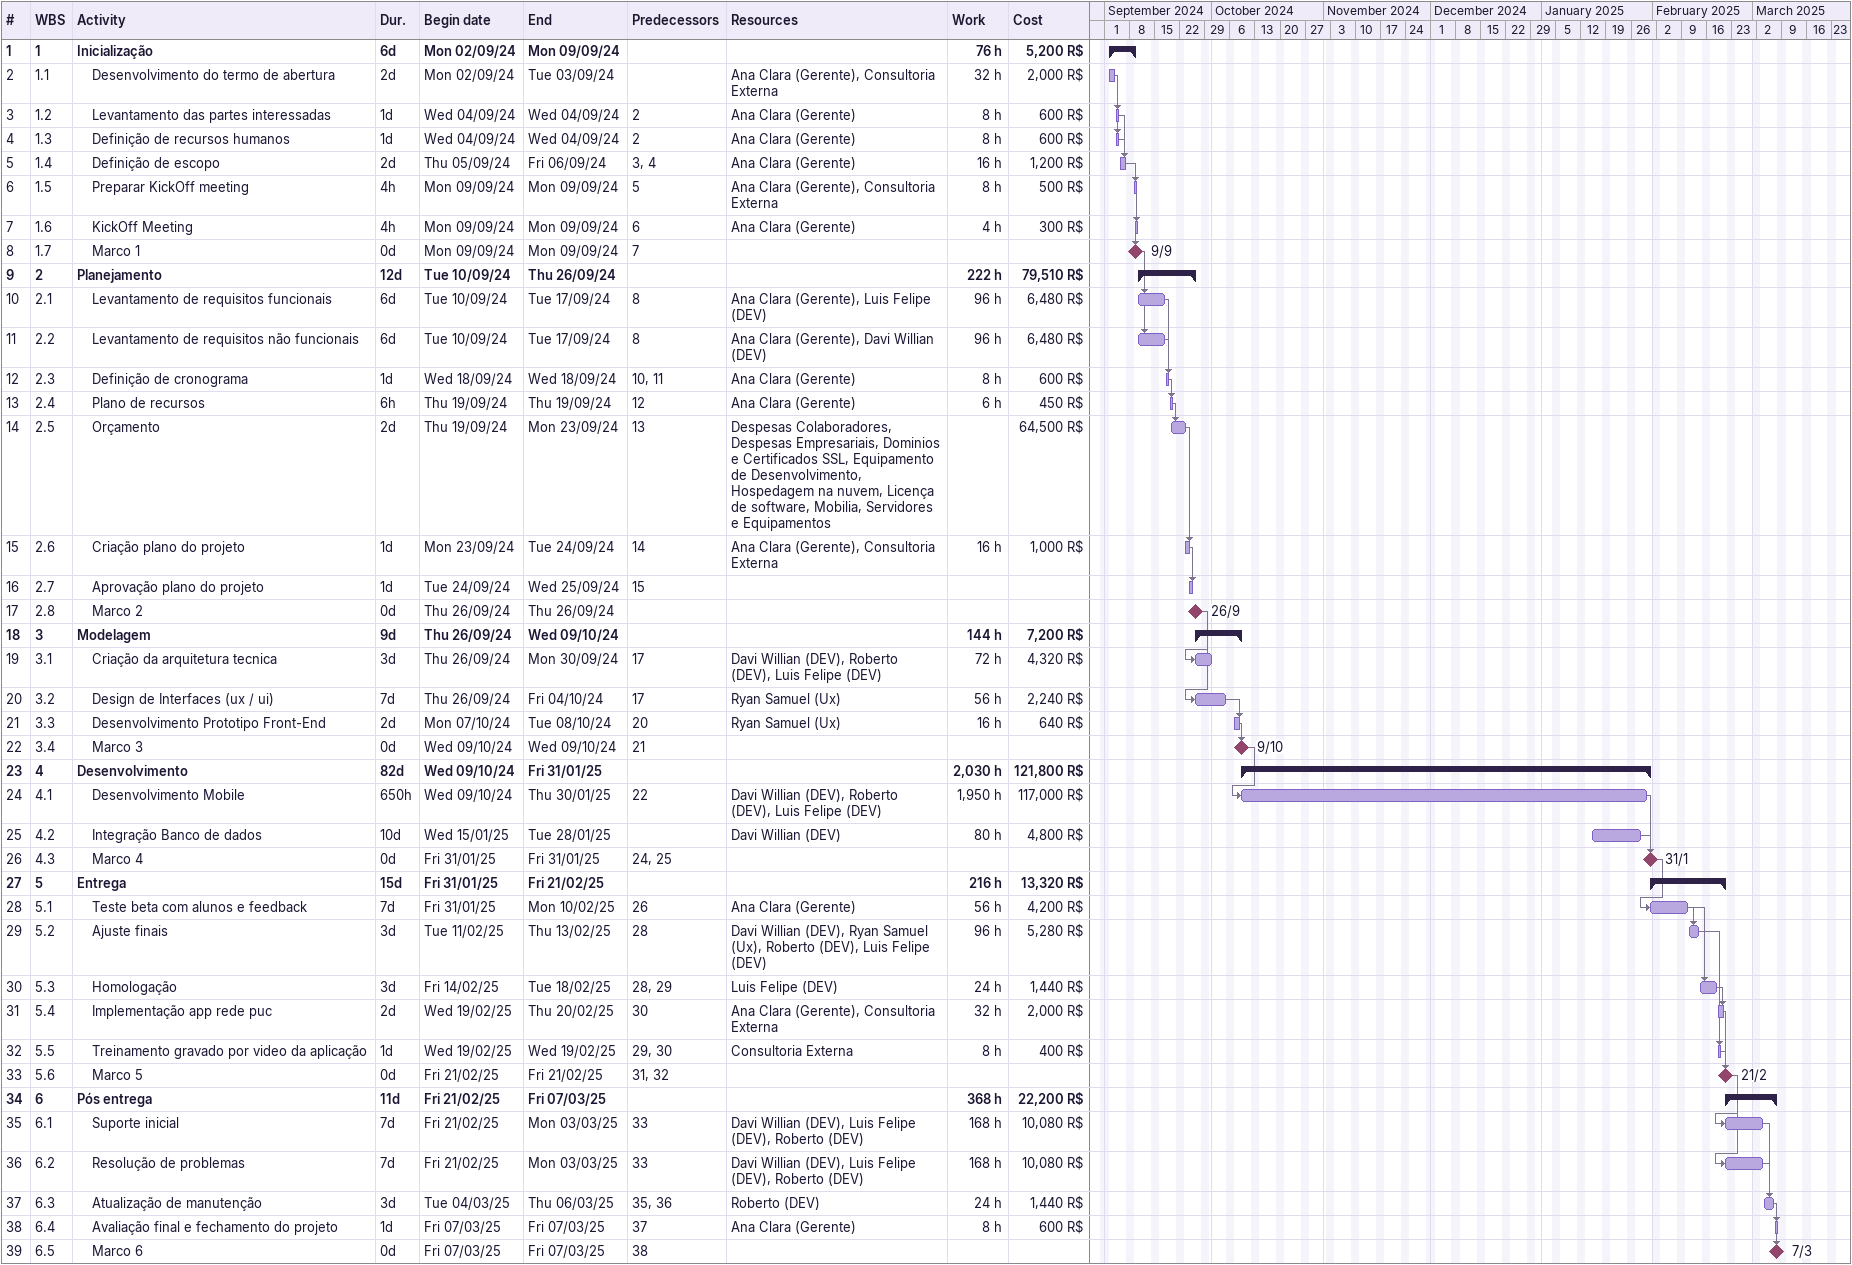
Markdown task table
| ID | WBS | Task | Duration | Start | Finish | Predecessors | Resources | Work (h) | Cost (R$) |
|---|---|---|---|---|---|---|---|---|---|
| 1 | 1 | **Inicialização** | 6d | 2024-09-02 | 2024-09-09 |  |  | 76 | 5200 |
| 2 | 1.1 | Desenvolvimento do termo de abertura | 2d | 2024-09-02 | 2024-09-03 |  | Ana Clara (Gerente), Consultoria Externa | 32 | 2000 |
| 3 | 1.2 | Levantamento das partes interessadas | 1d | 2024-09-04 | 2024-09-04 | 2 | Ana Clara (Gerente) | 8 | 600 |
| 4 | 1.3 | Definição de recursos humanos | 1d | 2024-09-04 | 2024-09-04 | 2 | Ana Clara (Gerente) | 8 | 600 |
| 5 | 1.4 | Definição de escopo | 2d | 2024-09-05 | 2024-09-06 | 3, 4 | Ana Clara (Gerente) | 16 | 1200 |
| 6 | 1.5 | Preparar KickOff meeting | 4h | 2024-09-09 | 2024-09-09 | 5 | Ana Clara (Gerente), Consultoria Externa | 8 | 500 |
| 7 | 1.6 | KickOff Meeting | 4h | 2024-09-09 | 2024-09-09 | 6 | Ana Clara (Gerente) | 4 | 300 |
| 8 | 1.7 | Marco 1 | 0d | 2024-09-09 | 2024-09-09 | 7 |  |  |  |
| 9 | 2 | **Planejamento** | 12d | 2024-09-10 | 2024-09-26 |  |  | 222 | 79510 |
| 10 | 2.1 | Levantamento de requisitos funcionais | 6d | 2024-09-10 | 2024-09-17 | 8 | Ana Clara (Gerente), Luis Felipe (DEV) | 96 | 6480 |
| 11 | 2.2 | Levantamento de requisitos não funcionais | 6d | 2024-09-10 | 2024-09-17 | 8 | Ana Clara (Gerente), Davi Willian (DEV) | 96 | 6480 |
| 12 | 2.3 | Definição de cronograma | 1d | 2024-09-18 | 2024-09-18 | 10, 11 | Ana Clara (Gerente) | 8 | 600 |
| 13 | 2.4 | Plano de recursos | 6h | 2024-09-19 | 2024-09-19 | 12 | Ana Clara (Gerente) | 6 | 450 |
| 14 | 2.5 | Orçamento | 2d | 2024-09-19 | 2024-09-23 | 13 | Despesas Colaboradores, Despesas Empresariais, Dominios e Certificados SSL, Equipamento de Desenvolvimento, Hospedagem na nuvem, Licença de software, Mobilia, Servidores e Equipamentos |  | 64500 |
| 15 | 2.6 | Criação plano do projeto | 1d | 2024-09-23 | 2024-09-24 | 14 | Ana Clara (Gerente), Consultoria Externa | 16 | 1000 |
| 16 | 2.7 | Aprovação plano do projeto | 1d | 2024-09-24 | 2024-09-25 | 15 |  |  |  |
| 17 | 2.8 | Marco 2 | 0d | 2024-09-26 | 2024-09-26 |  |  |  |  |
| 18 | 3 | **Modelagem** | 9d | 2024-09-26 | 2024-10-09 |  |  | 144 | 7200 |
| 19 | 3.1 | Criação da arquitetura tecnica | 3d | 2024-09-26 | 2024-09-30 | 17 | Davi Willian (DEV), Roberto (DEV), Luis Felipe (DEV) | 72 | 4320 |
| 20 | 3.2 | Design de Interfaces (ux / ui) | 7d | 2024-09-26 | 2024-10-04 | 17 | Ryan Samuel (Ux) | 56 | 2240 |
| 21 | 3.3 | Desenvolvimento Prototipo Front-End | 2d | 2024-10-07 | 2024-10-08 | 20 | Ryan Samuel (Ux) | 16 | 640 |
| 22 | 3.4 | Marco 3 | 0d | 2024-10-09 | 2024-10-09 | 21 |  |  |  |
| 23 | 4 | **Desenvolvimento** | 82d | 2024-10-09 | 2025-01-31 |  |  | 2030 | 121800 |
| 24 | 4.1 | Desenvolvimento Mobile | 650h | 2024-10-09 | 2025-01-30 | 22 | Davi Willian (DEV), Roberto (DEV), Luis Felipe (DEV) | 1950 | 117000 |
| 25 | 4.2 | Integração Banco de dados | 10d | 2025-01-15 | 2025-01-28 |  | Davi Willian (DEV) | 80 | 4800 |
| 26 | 4.3 | Marco 4 | 0d | 2025-01-31 | 2025-01-31 | 24, 25 |  |  |  |
| 27 | 5 | **Entrega** | 15d | 2025-01-31 | 2025-02-21 |  |  | 216 | 13320 |
| 28 | 5.1 | Teste beta com alunos e feedback | 7d | 2025-01-31 | 2025-02-10 | 26 | Ana Clara (Gerente) | 56 | 4200 |
| 29 | 5.2 | Ajuste finais | 3d | 2025-02-11 | 2025-02-13 | 28 | Davi Willian (DEV), Ryan Samuel (Ux), Roberto (DEV), Luis Felipe (DEV) | 96 | 5280 |
| 30 | 5.3 | Homologação | 3d | 2025-02-14 | 2025-02-18 | 28, 29 | Luis Felipe (DEV) | 24 | 1440 |
| 31 | 5.4 | Implementação app rede puc | 2d | 2025-02-19 | 2025-02-20 | 30 | Ana Clara (Gerente), Consultoria Externa | 32 | 2000 |
| 32 | 5.5 | Treinamento gravado por video da aplicação | 1d | 2025-02-19 | 2025-02-19 | 29, 30 | Consultoria Externa | 8 | 400 |
| 33 | 5.6 | Marco 5 | 0d | 2025-02-21 | 2025-02-21 | 31, 32 |  |  |  |
| 34 | 6 | **Pós entrega** | 11d | 2025-02-21 | 2025-03-07 |  |  | 368 | 22200 |
| 35 | 6.1 | Suporte inicial | 7d | 2025-02-21 | 2025-03-03 | 33 | Davi Willian (DEV), Luis Felipe (DEV), Roberto (DEV) | 168 | 10080 |
| 36 | 6.2 | Resolução de problemas | 7d | 2025-02-21 | 2025-03-03 | 33 | Davi Willian (DEV), Luis Felipe (DEV), Roberto (DEV) | 168 | 10080 |
| 37 | 6.3 | Atualização de manutenção | 3d | 2025-03-04 | 2025-03-06 | 35, 36 | Roberto (DEV) | 24 | 1440 |
| 38 | 6.4 | Avaliação final e fechamento do projeto | 1d | 2025-03-07 | 2025-03-07 | 37 | Ana Clara (Gerente) | 8 | 600 |
| 39 | 6.5 | Marco 6 | 0d | 2025-03-07 | 2025-03-07 | 38 |  |  |  |
